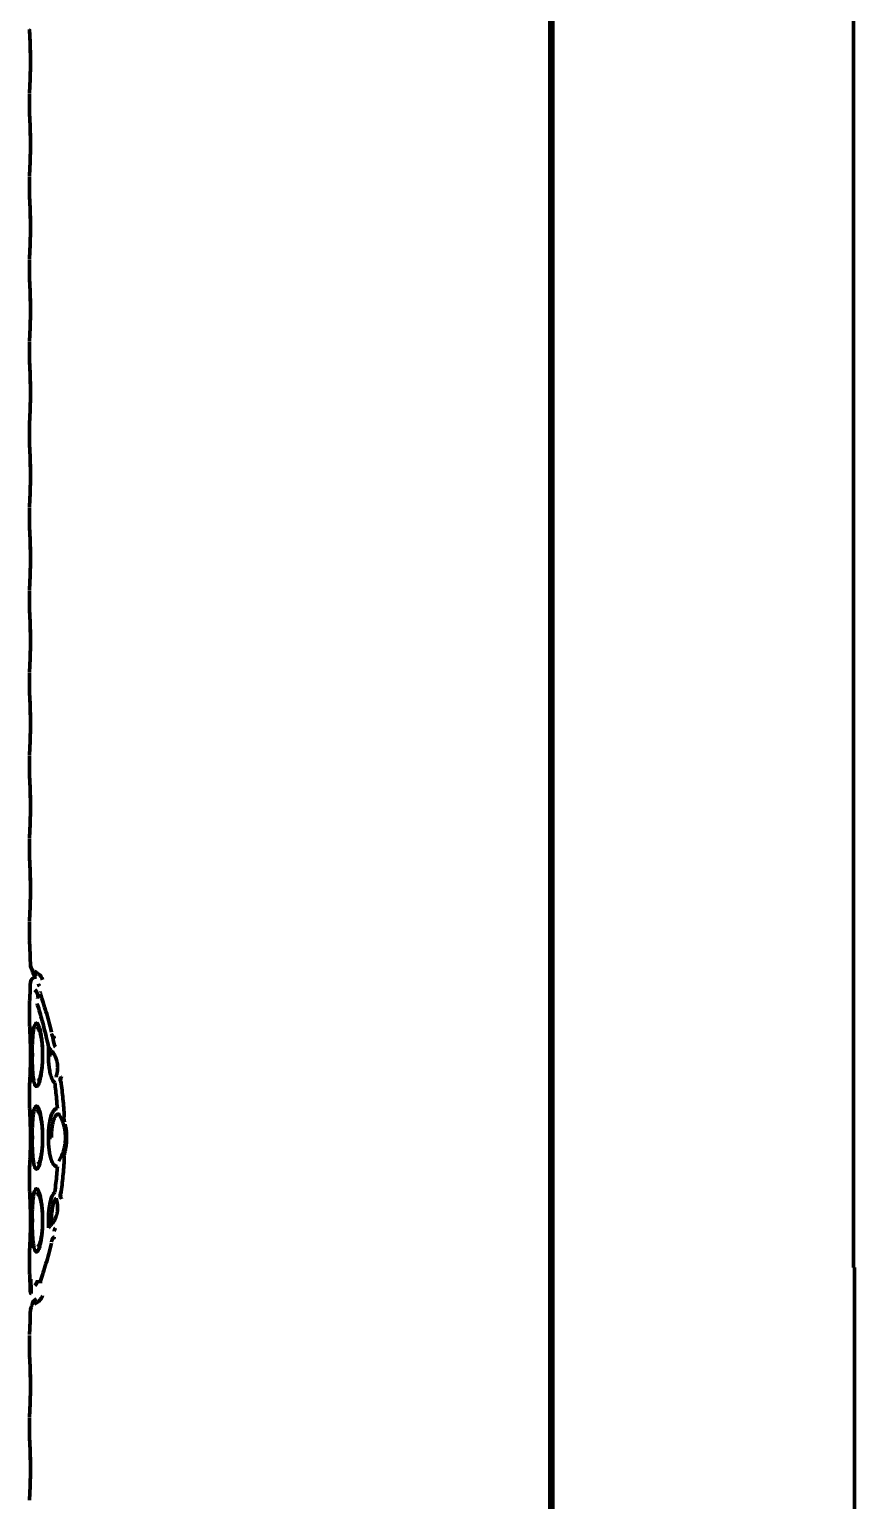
# Model space of a CAD drawing. Header units: inches. Extents: x -2898 to 7248, y 606 to 5598.
# Drawn here: x 5553.2 to 5588.1, y 3156 to 3218.2 of the extents above; entities that cross this region are included whole.
import ezdxf

# ---------------------------------------------------------------- set-up
doc = ezdxf.new("R2010")
doc.units = ezdxf.units.IN

msp = doc.modelspace()

# ---------------------------------------------------------------- linework, layer by layer
at = {"linetype": 'Continuous', "lineweight": 70}
for p, q in [((5588.068, 3285.943), (5588.068, 3165.843)), ((5575.244, 3106.742), (5575.244, 3281.42)), ((5575.29, 3106.803), (5575.29, 3281.358)), ((5575.369, 3106.803), (5575.369, 3281.358)), ((5553.245, 3218.176), (5553.255, 3218.004)), ((5553.263, 3217.859), (5553.268, 3217.728)), ((5553.244, 3215.479), (5553.244, 3214.708)), ((5553.246, 3215.526), (5553.245, 3215.506)), ((5553.244, 3211.979), (5553.244, 3211.208)), ((5553.246, 3212.026), (5553.245, 3212.006)), ((5553.244, 3208.479), (5553.244, 3207.708)), ((5553.246, 3208.526), (5553.245, 3208.506)), ((5553.244, 3204.979), (5553.244, 3204.208)), ((5553.246, 3205.026), (5553.245, 3205.006)), ((5553.245, 3204.176), (5553.255, 3204.004)), ((5553.263, 3203.859), (5553.268, 3203.728)), ((5553.244, 3201.479), (5553.244, 3200.708)), ((5553.246, 3201.526), (5553.245, 3201.506)), ((5553.244, 3197.979), (5553.244, 3197.208)), ((5553.246, 3198.026), (5553.245, 3198.006)), ((5553.244, 3194.479), (5553.244, 3193.708)), ((5553.246, 3194.526), (5553.245, 3194.506)), ((5553.244, 3190.979), (5553.244, 3190.208)), ((5553.246, 3191.026), (5553.245, 3191.006)), ((5553.245, 3190.176), (5553.246, 3190.161)), ((5553.263, 3189.859), (5553.268, 3189.728)), ((5553.244, 3187.479), (5553.244, 3186.708)), ((5553.246, 3187.526), (5553.245, 3187.506)), ((5553.244, 3183.979), (5553.244, 3183.208)), ((5553.246, 3184.026), (5553.245, 3184.006)), ((5553.245, 3183.176), (5553.255, 3183.004)), ((5553.263, 3182.859), (5553.268, 3182.728)), ((5553.244, 3180.479), (5553.244, 3179.708)), ((5553.246, 3180.526), (5553.245, 3180.506)), ((5553.359, 3178.418), (5553.372, 3178.334)), ((5553.526, 3178.154), (5553.368, 3178.071)), ((5553.707, 3177.435), (5553.728, 3177.327)), ((5553.719, 3177.494), (5553.711, 3177.466)), ((5553.717, 3177.401), (5553.723, 3177.325)), ((5553.244, 3176.979), (5553.244, 3176.208)), ((5553.244, 3176.188), (5553.244, 3176.208)), ((5554.28, 3175.629), (5554.293, 3175.54)), ((5553.358, 3174.843), (5553.439, 3174.843)), ((5553.788, 3174.843), (5553.802, 3174.843)), ((5554.043, 3174.843), (5554.173, 3174.843)), ((5554.578, 3173.712), (5554.563, 3173.679)), ((5553.244, 3173.498), (5553.244, 3173.479)), ((5553.244, 3173.479), (5553.244, 3172.708)), ((5553.244, 3172.688), (5553.244, 3172.708)), ((5553.358, 3171.343), (5553.439, 3171.343)), ((5553.788, 3171.343), (5553.802, 3171.343)), ((5554.043, 3171.343), (5554.173, 3171.343)), ((5553.244, 3169.998), (5553.244, 3169.979)), ((5553.244, 3169.979), (5553.244, 3169.208)), ((5553.244, 3169.188), (5553.244, 3169.208)), ((5554.564, 3169.009), (5554.578, 3168.975)), ((5554.596, 3168.766), (5554.603, 3168.756)), ((5553.358, 3167.843), (5553.439, 3167.843)), ((5553.788, 3167.843), (5553.802, 3167.843)), ((5554.043, 3167.843), (5554.173, 3167.843)), ((5554.293, 3167.147), (5554.28, 3167.057)), ((5553.244, 3166.498), (5553.244, 3166.479)), ((5553.244, 3166.479), (5553.244, 3165.708)), ((5588.119, 3165.843), (5588.068, 3165.843)), ((5588.119, 3102.218), (5588.119, 3165.843)), ((5553.728, 3165.359), (5553.703, 3165.248)), ((5553.717, 3165.285), (5553.714, 3165.191)), ((5553.723, 3165.361), (5553.717, 3165.285)), ((5553.373, 3164.355), (5553.359, 3164.268)), ((5553.244, 3162.979), (5553.244, 3162.208)), ((5553.244, 3159.479), (5553.244, 3158.708)), ((5553.246, 3159.526), (5553.245, 3159.506)), ((5553.246, 3156.026), (5553.245, 3156.006))]:
    msp.add_line(p, q, dxfattribs=at)
for centre, major_axis, ratio, start_param, end_param in [((5553.535, 3178.61), (-0.234, -0.089), 0.983214, 5.914532, 6.853297), ((5553.532, 3177.887), (0.236, 0.082), 0.981783, 1.278121, 2.802583), ((5553.647, 3178.385), (0.106, 0.227), 0.805237, 1.945096, 3.138722), ((5553.647, 3164.301), (0.106, -0.227), 0.805237, 3.143468, 4.33809)]:
    msp.add_ellipse(centre, major_axis=major_axis, ratio=ratio, start_param=start_param, end_param=end_param, dxfattribs=at)
for points, knots in [([(5553.244, 3218.208), (5553.244, 3218.204), (5553.244, 3218.196), (5553.244, 3218.186), (5553.245, 3218.18), (5553.245, 3218.179), (5553.245, 3218.178), (5553.245, 3218.177), (5553.245, 3218.177), (5553.245, 3218.173), (5553.248, 3218.122), (5553.261, 3217.904), (5553.277, 3217.519), (5553.283, 3217.208), (5553.286, 3217.025)], [0, 0, 0, 0, 0.005451, 0.013653, 0.014988, 0.015852, 0.016811, 0.018403, 0.022098, 0.036367, 0.22674, 0.471149, 0.720399, 1, 1, 1, 1]), ([(5553.268, 3217.728), (5553.273, 3217.621), (5553.281, 3217.368), (5553.286, 3217.061), (5553.286, 3216.892), (5553.286, 3216.892)], [0, 0, 0, 0, 0.452435, 0.999956, 1, 1, 1, 1]), ([(5553.286, 3217.025), (5553.287, 3216.836), (5553.286, 3216.484), (5553.271, 3216.008), (5553.254, 3215.666), (5553.248, 3215.556), (5553.246, 3215.526)], [0, 0, 0, 0, 0.268394, 0.530216, 0.758686, 1, 1, 1, 1]), ([(5553.244, 3214.708), (5553.244, 3214.704), (5553.244, 3214.696), (5553.244, 3214.686), (5553.245, 3214.68), (5553.245, 3214.679), (5553.245, 3214.678), (5553.245, 3214.677), (5553.245, 3214.677), (5553.245, 3214.673), (5553.248, 3214.622), (5553.261, 3214.404), (5553.277, 3214.019), (5553.283, 3213.708), (5553.286, 3213.525)], [0, 0, 0, 0, 0.005452, 0.013653, 0.014988, 0.015852, 0.016811, 0.018403, 0.022098, 0.036366, 0.226706, 0.471117, 0.720365, 1, 1, 1, 1]), ([(5553.245, 3214.676), (5553.245, 3214.676), (5553.245, 3214.675), (5553.246, 3214.662), (5553.252, 3214.559), (5553.262, 3214.39), (5553.267, 3214.246), (5553.268, 3214.228)], [0, 0, 0, 0, 0.009366, 0.125992, 0.509132, 0.941773, 1, 1, 1, 1]), ([(5553.268, 3214.228), (5553.273, 3214.121), (5553.281, 3213.868), (5553.286, 3213.561), (5553.286, 3213.392), (5553.286, 3213.392)], [0, 0, 0, 0, 0.452434, 0.999955, 1, 1, 1, 1]), ([(5553.286, 3213.525), (5553.287, 3213.336), (5553.286, 3212.984), (5553.271, 3212.508), (5553.254, 3212.166), (5553.248, 3212.056), (5553.246, 3212.026)], [0, 0, 0, 0, 0.268394, 0.530216, 0.758686, 1, 1, 1, 1]), ([(5553.244, 3211.208), (5553.244, 3211.204), (5553.244, 3211.196), (5553.244, 3211.186), (5553.245, 3211.18), (5553.245, 3211.179), (5553.245, 3211.178), (5553.245, 3211.177), (5553.245, 3211.177), (5553.245, 3211.173), (5553.248, 3211.122), (5553.261, 3210.904), (5553.277, 3210.519), (5553.283, 3210.208), (5553.286, 3210.025)], [0, 0, 0, 0, 0.005451, 0.013653, 0.014988, 0.015852, 0.016811, 0.018403, 0.022098, 0.036367, 0.226732, 0.471142, 0.720391, 1, 1, 1, 1]), ([(5553.245, 3211.176), (5553.245, 3211.176), (5553.245, 3211.175), (5553.246, 3211.162), (5553.252, 3211.059), (5553.262, 3210.89), (5553.267, 3210.746), (5553.268, 3210.728)], [0, 0, 0, 0, 0.009366, 0.125991, 0.50913, 0.94177, 1, 1, 1, 1]), ([(5553.268, 3210.728), (5553.273, 3210.621), (5553.281, 3210.368), (5553.286, 3210.061), (5553.286, 3209.892), (5553.286, 3209.892)], [0, 0, 0, 0, 0.452431, 0.999953, 1, 1, 1, 1]), ([(5553.286, 3210.025), (5553.287, 3209.836), (5553.286, 3209.484), (5553.271, 3209.008), (5553.254, 3208.666), (5553.248, 3208.556), (5553.246, 3208.526)], [0, 0, 0, 0, 0.268394, 0.530216, 0.758686, 1, 1, 1, 1]), ([(5553.244, 3207.708), (5553.244, 3207.704), (5553.244, 3207.696), (5553.244, 3207.686), (5553.245, 3207.68), (5553.245, 3207.679), (5553.245, 3207.678), (5553.245, 3207.677), (5553.245, 3207.677), (5553.245, 3207.673), (5553.248, 3207.622), (5553.261, 3207.404), (5553.277, 3207.019), (5553.283, 3206.708), (5553.286, 3206.525)], [0, 0, 0, 0, 0.005452, 0.013653, 0.014988, 0.015852, 0.016811, 0.018403, 0.022098, 0.036367, 0.226718, 0.471129, 0.720377, 1, 1, 1, 1]), ([(5553.245, 3207.676), (5553.245, 3207.676), (5553.245, 3207.675), (5553.246, 3207.662), (5553.252, 3207.559), (5553.262, 3207.39), (5553.267, 3207.246), (5553.268, 3207.228)], [0, 0, 0, 0, 0.009366, 0.125992, 0.509131, 0.941772, 1, 1, 1, 1]), ([(5553.268, 3207.228), (5553.273, 3207.121), (5553.281, 3206.868), (5553.286, 3206.561), (5553.286, 3206.392), (5553.286, 3206.392)], [0, 0, 0, 0, 0.452434, 0.999955, 1, 1, 1, 1]), ([(5553.286, 3206.525), (5553.287, 3206.336), (5553.286, 3205.984), (5553.271, 3205.508), (5553.254, 3205.166), (5553.248, 3205.056), (5553.246, 3205.026)], [0, 0, 0, 0, 0.268394, 0.530216, 0.758686, 1, 1, 1, 1]), ([(5553.244, 3204.208), (5553.244, 3204.204), (5553.244, 3204.196), (5553.244, 3204.186), (5553.245, 3204.18), (5553.245, 3204.179), (5553.245, 3204.178), (5553.245, 3204.177), (5553.245, 3204.177), (5553.245, 3204.173), (5553.248, 3204.122), (5553.261, 3203.904), (5553.277, 3203.519), (5553.283, 3203.208), (5553.286, 3203.025)], [0, 0, 0, 0, 0.005452, 0.013653, 0.014988, 0.015852, 0.016811, 0.018403, 0.022098, 0.036366, 0.226708, 0.471119, 0.720367, 1, 1, 1, 1]), ([(5553.268, 3203.728), (5553.273, 3203.621), (5553.281, 3203.368), (5553.286, 3203.061), (5553.286, 3202.892), (5553.286, 3202.892)], [0, 0, 0, 0, 0.452434, 0.999955, 1, 1, 1, 1]), ([(5553.286, 3203.025), (5553.287, 3202.836), (5553.286, 3202.484), (5553.271, 3202.008), (5553.254, 3201.666), (5553.248, 3201.556), (5553.246, 3201.526)], [0, 0, 0, 0, 0.268394, 0.530216, 0.758686, 1, 1, 1, 1]), ([(5553.244, 3200.708), (5553.244, 3200.704), (5553.244, 3200.696), (5553.244, 3200.686), (5553.245, 3200.68), (5553.245, 3200.679), (5553.245, 3200.678), (5553.245, 3200.677), (5553.245, 3200.677), (5553.245, 3200.673), (5553.248, 3200.622), (5553.261, 3200.404), (5553.277, 3200.019), (5553.283, 3199.708), (5553.286, 3199.525)], [0, 0, 0, 0, 0.005451, 0.013653, 0.014988, 0.015852, 0.016811, 0.018403, 0.022098, 0.036367, 0.226729, 0.471139, 0.720389, 1, 1, 1, 1]), ([(5553.245, 3200.676), (5553.245, 3200.676), (5553.245, 3200.675), (5553.246, 3200.662), (5553.252, 3200.559), (5553.262, 3200.39), (5553.267, 3200.246), (5553.268, 3200.228)], [0, 0, 0, 0, 0.009366, 0.125991, 0.50913, 0.941771, 1, 1, 1, 1]), ([(5553.268, 3200.228), (5553.273, 3200.121), (5553.281, 3199.868), (5553.286, 3199.561), (5553.286, 3199.392), (5553.286, 3199.392)], [0, 0, 0, 0, 0.452432, 0.999953, 1, 1, 1, 1]), ([(5553.286, 3199.525), (5553.287, 3199.336), (5553.286, 3198.984), (5553.271, 3198.508), (5553.254, 3198.166), (5553.248, 3198.056), (5553.246, 3198.026)], [0, 0, 0, 0, 0.268394, 0.530216, 0.758686, 1, 1, 1, 1]), ([(5553.244, 3197.208), (5553.244, 3197.204), (5553.244, 3197.196), (5553.244, 3197.186), (5553.245, 3197.18), (5553.245, 3197.179), (5553.245, 3197.178), (5553.245, 3197.177), (5553.245, 3197.177), (5553.245, 3197.173), (5553.248, 3197.122), (5553.261, 3196.904), (5553.277, 3196.519), (5553.283, 3196.208), (5553.286, 3196.025)], [0, 0, 0, 0, 0.005452, 0.013653, 0.014988, 0.015852, 0.016811, 0.018403, 0.022098, 0.036366, 0.226711, 0.471122, 0.720371, 1, 1, 1, 1]), ([(5553.245, 3197.176), (5553.245, 3197.176), (5553.245, 3197.175), (5553.246, 3197.162), (5553.252, 3197.059), (5553.262, 3196.89), (5553.267, 3196.746), (5553.268, 3196.728)], [0, 0, 0, 0, 0.009366, 0.125992, 0.509132, 0.941774, 1, 1, 1, 1]), ([(5553.268, 3196.728), (5553.273, 3196.621), (5553.281, 3196.368), (5553.286, 3196.061), (5553.286, 3195.892), (5553.286, 3195.892)], [0, 0, 0, 0, 0.452435, 0.999956, 1, 1, 1, 1]), ([(5553.286, 3196.025), (5553.287, 3195.836), (5553.286, 3195.484), (5553.271, 3195.008), (5553.254, 3194.666), (5553.248, 3194.556), (5553.246, 3194.526)], [0, 0, 0, 0, 0.268394, 0.530216, 0.758686, 1, 1, 1, 1]), ([(5553.244, 3193.708), (5553.244, 3193.704), (5553.244, 3193.696), (5553.244, 3193.686), (5553.245, 3193.68), (5553.245, 3193.679), (5553.245, 3193.678), (5553.245, 3193.677), (5553.245, 3193.677), (5553.245, 3193.673), (5553.248, 3193.622), (5553.261, 3193.404), (5553.277, 3193.019), (5553.283, 3192.708), (5553.286, 3192.525)], [0, 0, 0, 0, 0.005451, 0.013653, 0.014988, 0.015852, 0.016811, 0.018403, 0.022098, 0.036368, 0.226747, 0.471156, 0.720407, 1, 1, 1, 1]), ([(5553.245, 3193.676), (5553.245, 3193.676), (5553.245, 3193.675), (5553.246, 3193.662), (5553.252, 3193.559), (5553.262, 3193.39), (5553.267, 3193.246), (5553.268, 3193.228)], [0, 0, 0, 0, 0.009366, 0.125992, 0.509132, 0.941773, 1, 1, 1, 1]), ([(5553.268, 3193.228), (5553.273, 3193.121), (5553.281, 3192.868), (5553.286, 3192.561), (5553.286, 3192.392), (5553.286, 3192.392)], [0, 0, 0, 0, 0.452434, 0.999955, 1, 1, 1, 1]), ([(5553.286, 3192.525), (5553.287, 3192.336), (5553.286, 3191.984), (5553.271, 3191.508), (5553.254, 3191.166), (5553.248, 3191.056), (5553.246, 3191.026)], [0, 0, 0, 0, 0.268394, 0.530216, 0.758686, 1, 1, 1, 1]), ([(5553.244, 3190.208), (5553.244, 3190.204), (5553.244, 3190.196), (5553.244, 3190.186), (5553.245, 3190.18), (5553.245, 3190.179), (5553.245, 3190.178), (5553.245, 3190.177), (5553.245, 3190.177), (5553.245, 3190.173), (5553.248, 3190.122), (5553.261, 3189.904), (5553.277, 3189.519), (5553.283, 3189.208), (5553.286, 3189.025)], [0, 0, 0, 0, 0.005452, 0.013653, 0.014988, 0.015852, 0.016811, 0.018403, 0.022098, 0.036367, 0.226718, 0.471129, 0.720378, 1, 1, 1, 1]), ([(5553.268, 3189.728), (5553.273, 3189.621), (5553.281, 3189.368), (5553.286, 3189.061), (5553.286, 3188.892), (5553.286, 3188.892)], [0, 0, 0, 0, 0.452432, 0.999953, 1, 1, 1, 1]), ([(5553.286, 3189.025), (5553.287, 3188.836), (5553.286, 3188.484), (5553.271, 3188.008), (5553.254, 3187.666), (5553.248, 3187.556), (5553.246, 3187.526)], [0, 0, 0, 0, 0.268394, 0.530216, 0.758686, 1, 1, 1, 1]), ([(5553.244, 3186.708), (5553.244, 3186.704), (5553.244, 3186.696), (5553.244, 3186.686), (5553.245, 3186.68), (5553.245, 3186.679), (5553.245, 3186.678), (5553.245, 3186.677), (5553.245, 3186.677), (5553.245, 3186.673), (5553.248, 3186.622), (5553.261, 3186.404), (5553.277, 3186.019), (5553.283, 3185.708), (5553.286, 3185.525)], [0, 0, 0, 0, 0.005451, 0.013653, 0.014988, 0.015852, 0.016811, 0.018403, 0.022098, 0.036368, 0.226747, 0.471156, 0.720407, 1, 1, 1, 1]), ([(5553.245, 3186.676), (5553.245, 3186.676), (5553.245, 3186.675), (5553.246, 3186.662), (5553.252, 3186.559), (5553.262, 3186.39), (5553.267, 3186.246), (5553.268, 3186.228)], [0, 0, 0, 0, 0.009366, 0.125992, 0.509133, 0.941774, 1, 1, 1, 1]), ([(5553.268, 3186.228), (5553.273, 3186.121), (5553.281, 3185.868), (5553.286, 3185.561), (5553.286, 3185.392), (5553.286, 3185.392)], [0, 0, 0, 0, 0.452436, 0.999956, 1, 1, 1, 1]), ([(5553.286, 3185.525), (5553.287, 3185.336), (5553.286, 3184.984), (5553.271, 3184.508), (5553.254, 3184.166), (5553.248, 3184.056), (5553.246, 3184.026)], [0, 0, 0, 0, 0.268394, 0.530216, 0.758686, 1, 1, 1, 1]), ([(5553.244, 3183.208), (5553.244, 3183.204), (5553.244, 3183.196), (5553.244, 3183.186), (5553.245, 3183.18), (5553.245, 3183.179), (5553.245, 3183.178), (5553.245, 3183.177), (5553.245, 3183.177), (5553.245, 3183.173), (5553.248, 3183.122), (5553.261, 3182.904), (5553.277, 3182.519), (5553.283, 3182.208), (5553.286, 3182.025)], [0, 0, 0, 0, 0.005452, 0.013653, 0.014988, 0.015852, 0.016811, 0.018403, 0.022098, 0.036367, 0.226725, 0.471135, 0.720384, 1, 1, 1, 1]), ([(5553.268, 3182.728), (5553.273, 3182.621), (5553.281, 3182.368), (5553.286, 3182.061), (5553.286, 3181.892), (5553.286, 3181.892)], [0, 0, 0, 0, 0.452434, 0.999955, 1, 1, 1, 1]), ([(5553.286, 3182.025), (5553.287, 3181.836), (5553.286, 3181.484), (5553.271, 3181.008), (5553.254, 3180.666), (5553.248, 3180.556), (5553.246, 3180.526)], [0, 0, 0, 0, 0.268394, 0.530216, 0.758686, 1, 1, 1, 1]), ([(5553.246, 3179.656), (5553.246, 3179.652), (5553.249, 3179.606), (5553.261, 3179.406), (5553.268, 3179.206), (5553.272, 3179.114)], [0, 0, 0, 0, 0.304914, 0.718097, 1, 1, 1, 1]), ([(5553.377, 3178.335), (5553.38, 3178.32), (5553.392, 3178.28), (5553.438, 3178.226), (5553.491, 3178.183), (5553.528, 3178.166), (5553.542, 3178.161)], [0, 0, 0, 0, 0.167391, 0.47993, 0.805158, 1, 1, 1, 1]), ([(5553.802, 3178.014), (5553.792, 3178.046), (5553.767, 3178.108), (5553.727, 3178.165), (5553.691, 3178.207), (5553.678, 3178.221), (5553.65, 3178.247), (5553.635, 3178.26), (5553.587, 3178.298), (5553.552, 3178.321), (5553.514, 3178.343)], [0, 0, 0, 0, 0.237175, 0.49145, 0.49145, 0.618588, 0.618588, 0.745725, 0.745725, 1, 1, 1, 1]), ([(5553.283, 3177.887), (5553.281, 3177.814), (5553.277, 3177.68), (5553.271, 3177.51), (5553.265, 3177.369), (5553.26, 3177.255), (5553.255, 3177.163), (5553.251, 3177.093), (5553.248, 3177.043), (5553.246, 3177.008), (5553.244, 3176.985), (5553.244, 3176.979), (5553.244, 3176.979)], [0, 0, 0, 0, 0.10079, 0.20158, 0.30237, 0.40316, 0.50395, 0.60474, 0.70553, 0.80632, 0.90711, 1, 1, 1, 1]), ([(5553.322, 3177.944), (5553.306, 3177.935), (5553.295, 3177.926), (5553.282, 3177.907), (5553.28, 3177.897), (5553.283, 3177.887)], [0, 0, 0, 0, 0.5, 0.5, 1, 1, 1, 1]), ([(5553.717, 3177.401), (5553.753, 3177.291), (5553.791, 3177.174), (5553.866, 3176.93), (5553.905, 3176.803), (5553.982, 3176.538), (5554.021, 3176.4), (5554.099, 3176.112), (5554.138, 3175.963), (5554.177, 3175.808)], [0, 0, 0, 0, 0.25, 0.25, 0.5, 0.5, 0.75, 0.75, 1, 1, 1, 1]), ([(5553.287, 3174.995), (5553.287, 3175.04), (5553.285, 3175.171), (5553.281, 3175.367), (5553.276, 3175.565), (5553.269, 3175.727), (5553.264, 3175.857), (5553.258, 3175.96), (5553.254, 3176.043), (5553.25, 3176.109), (5553.247, 3176.161), (5553.245, 3176.197), (5553.244, 3176.207), (5553.244, 3176.208)], [0, 0, 0, 0, 0.047915, 0.143744, 0.239573, 0.335402, 0.431232, 0.527061, 0.62289, 0.718719, 0.814549, 0.910378, 1, 1, 1, 1]), ([(5553.244, 3176.208), (5553.244, 3176.207), (5553.244, 3176.202), (5553.246, 3176.178), (5553.248, 3176.138), (5553.252, 3176.075), (5553.257, 3175.985), (5553.263, 3175.859), (5553.271, 3175.694), (5553.278, 3175.488), (5553.285, 3175.231), (5553.288, 3174.927), (5553.287, 3174.613), (5553.282, 3174.331), (5553.275, 3174.098), (5553.267, 3173.911), (5553.26, 3173.764), (5553.254, 3173.653), (5553.25, 3173.573), (5553.246, 3173.521), (5553.244, 3173.489), (5553.244, 3173.479), (5553.244, 3173.479)], [0, 0, 0, 0, 0.046298, 0.096671, 0.147045, 0.197418, 0.247791, 0.298164, 0.348538, 0.398911, 0.449284, 0.499657, 0.550031, 0.600404, 0.650777, 0.70115, 0.751524, 0.801897, 0.85227, 0.902643, 0.953017, 1, 1, 1, 1]), ([(5553.29, 3175.998), (5553.29, 3175.998), (5553.29, 3175.993), (5553.291, 3175.973), (5553.294, 3175.937), (5553.297, 3175.882), (5553.301, 3175.804), (5553.306, 3175.696), (5553.312, 3175.555), (5553.319, 3175.377), (5553.324, 3175.159), (5553.326, 3174.912), (5553.326, 3174.657), (5553.322, 3174.422), (5553.316, 3174.222), (5553.31, 3174.061), (5553.304, 3173.935), (5553.299, 3173.839), (5553.295, 3173.771), (5553.292, 3173.724), (5553.29, 3173.696), (5553.29, 3173.689), (5553.29, 3173.688)], [0, 0, 0, 0, 0.031197, 0.064855, 0.099946, 0.138126, 0.180786, 0.228687, 0.281799, 0.340714, 0.407151, 0.480229, 0.554684, 0.624661, 0.687464, 0.743649, 0.794691, 0.841364, 0.884021, 0.92287, 0.961222, 1, 1, 1, 1]), ([(5553.559, 3175.951), (5553.561, 3175.953), (5553.573, 3175.964), (5553.598, 3175.968), (5553.635, 3175.934), (5553.675, 3175.853), (5553.714, 3175.723), (5553.75, 3175.55), (5553.779, 3175.338), (5553.797, 3175.098), (5553.802, 3174.928), (5553.802, 3174.843)], [0, 0, 0, 0, 0.019444, 0.120176, 0.230366, 0.34832, 0.471565, 0.596533, 0.727563, 0.864452, 1, 1, 1, 1]), ([(5554.179, 3175.751), (5554.182, 3175.725), (5554.199, 3175.651), (5554.248, 3175.58), (5554.291, 3175.544), (5554.294, 3175.541)], [0, 0, 0, 0, 0.315009, 0.945962, 1, 1, 1, 1]), ([(5553.802, 3174.843), (5553.802, 3174.781), (5553.799, 3174.662), (5553.79, 3174.497), (5553.778, 3174.354), (5553.763, 3174.232), (5553.746, 3174.126), (5553.729, 3174.035), (5553.71, 3173.953), (5553.689, 3173.88), (5553.665, 3173.815), (5553.638, 3173.76), (5553.609, 3173.726), (5553.589, 3173.721), (5553.58, 3173.723)], [0, 0, 0, 0, 0.107254, 0.203687, 0.29049, 0.369162, 0.441722, 0.510552, 0.57831, 0.64819, 0.72397, 0.809362, 0.906194, 1, 1, 1, 1]), ([(5553.244, 3173.479), (5553.244, 3173.479), (5553.244, 3173.485), (5553.246, 3173.511), (5553.249, 3173.556), (5553.252, 3173.616), (5553.255, 3173.665), (5553.256, 3173.684)], [0, 0, 0, 0, 0.205481, 0.428396, 0.651312, 0.874227, 1, 1, 1, 1]), ([(5554.578, 3173.712), (5554.611, 3173.47), (5554.639, 3173.225), (5554.685, 3172.728), (5554.703, 3172.477), (5554.716, 3172.221)], [0, 0, 0, 0, 0.5, 0.5, 1, 1, 1, 1]), ([(5553.287, 3171.495), (5553.287, 3171.54), (5553.285, 3171.671), (5553.281, 3171.867), (5553.276, 3172.065), (5553.269, 3172.227), (5553.264, 3172.357), (5553.258, 3172.46), (5553.254, 3172.543), (5553.25, 3172.609), (5553.247, 3172.661), (5553.245, 3172.697), (5553.244, 3172.707), (5553.244, 3172.708)], [0, 0, 0, 0, 0.047915, 0.143744, 0.239573, 0.335402, 0.431232, 0.527061, 0.62289, 0.718719, 0.814549, 0.910378, 1, 1, 1, 1]), ([(5553.244, 3172.708), (5553.244, 3172.707), (5553.244, 3172.702), (5553.246, 3172.678), (5553.248, 3172.638), (5553.252, 3172.575), (5553.257, 3172.485), (5553.263, 3172.359), (5553.271, 3172.194), (5553.278, 3171.988), (5553.285, 3171.731), (5553.288, 3171.427), (5553.287, 3171.113), (5553.282, 3170.831), (5553.275, 3170.598), (5553.267, 3170.411), (5553.26, 3170.264), (5553.254, 3170.153), (5553.25, 3170.073), (5553.246, 3170.021), (5553.244, 3169.989), (5553.244, 3169.979), (5553.244, 3169.979)], [0, 0, 0, 0, 0.046298, 0.096671, 0.147045, 0.197418, 0.247791, 0.298164, 0.348538, 0.398911, 0.449284, 0.499657, 0.550031, 0.600404, 0.650777, 0.70115, 0.751524, 0.801897, 0.85227, 0.902643, 0.953017, 1, 1, 1, 1]), ([(5553.29, 3172.498), (5553.29, 3172.498), (5553.29, 3172.493), (5553.291, 3172.473), (5553.294, 3172.437), (5553.297, 3172.382), (5553.301, 3172.304), (5553.306, 3172.196), (5553.312, 3172.055), (5553.319, 3171.877), (5553.324, 3171.659), (5553.326, 3171.412), (5553.326, 3171.157), (5553.322, 3170.922), (5553.316, 3170.722), (5553.31, 3170.561), (5553.305, 3170.472), (5553.304, 3170.433), (5553.304, 3170.432)], [0, 0, 0, 0, 0.039201, 0.081494, 0.125588, 0.173563, 0.227168, 0.287359, 0.354097, 0.428126, 0.511609, 0.603436, 0.696992, 0.784922, 0.863838, 0.934438, 0.998575, 1, 1, 1, 1]), ([(5553.559, 3172.451), (5553.561, 3172.453), (5553.573, 3172.464), (5553.598, 3172.468), (5553.635, 3172.434), (5553.675, 3172.353), (5553.714, 3172.223), (5553.75, 3172.05), (5553.779, 3171.838), (5553.797, 3171.598), (5553.802, 3171.428), (5553.802, 3171.343)], [0, 0, 0, 0, 0.019444, 0.120176, 0.230366, 0.34832, 0.471565, 0.596533, 0.727563, 0.864452, 1, 1, 1, 1]), ([(5554.749, 3171.917), (5554.76, 3171.874), (5554.77, 3171.83), (5554.787, 3171.739), (5554.794, 3171.692), (5554.802, 3171.62), (5554.805, 3171.595), (5554.809, 3171.545), (5554.811, 3171.52), (5554.815, 3171.445), (5554.817, 3171.395), (5554.817, 3171.293), (5554.815, 3171.242), (5554.81, 3171.143), (5554.805, 3171.094), (5554.797, 3171.021), (5554.794, 3170.997), (5554.787, 3170.949), (5554.783, 3170.926), (5554.77, 3170.857), (5554.76, 3170.812), (5554.749, 3170.77)], [0, 0, 0, 0, 0.125, 0.125, 0.25, 0.25, 0.3125, 0.3125, 0.375, 0.375, 0.5, 0.5, 0.625, 0.625, 0.75, 0.75, 0.8125, 0.8125, 0.875, 0.875, 1, 1, 1, 1]), ([(5553.802, 3171.343), (5553.802, 3171.281), (5553.799, 3171.162), (5553.79, 3170.997), (5553.778, 3170.854), (5553.763, 3170.732), (5553.746, 3170.626), (5553.729, 3170.535), (5553.71, 3170.453), (5553.689, 3170.38), (5553.665, 3170.315), (5553.638, 3170.26), (5553.609, 3170.226), (5553.589, 3170.221), (5553.58, 3170.223)], [0, 0, 0, 0, 0.107254, 0.203687, 0.29049, 0.369162, 0.441722, 0.510552, 0.57831, 0.64819, 0.72397, 0.809362, 0.906194, 1, 1, 1, 1]), ([(5554.749, 3170.77), (5554.735, 3170.72), (5554.725, 3170.671), (5554.713, 3170.569), (5554.712, 3170.518), (5554.716, 3170.465)], [0, 0, 0, 0, 0.5, 0.5, 1, 1, 1, 1]), ([(5553.244, 3169.979), (5553.244, 3169.979), (5553.244, 3169.985), (5553.246, 3170.011), (5553.249, 3170.056), (5553.252, 3170.116), (5553.255, 3170.165), (5553.256, 3170.184)], [0, 0, 0, 0, 0.205481, 0.428396, 0.651312, 0.874227, 1, 1, 1, 1]), ([(5554.716, 3170.465), (5554.703, 3170.21), (5554.685, 3169.958), (5554.639, 3169.462), (5554.611, 3169.217), (5554.578, 3168.975)], [0, 0, 0, 0, 0.5, 0.5, 1, 1, 1, 1]), ([(5553.287, 3167.995), (5553.287, 3168.04), (5553.285, 3168.171), (5553.281, 3168.367), (5553.276, 3168.565), (5553.269, 3168.727), (5553.264, 3168.857), (5553.258, 3168.96), (5553.254, 3169.043), (5553.25, 3169.109), (5553.247, 3169.161), (5553.245, 3169.197), (5553.244, 3169.207), (5553.244, 3169.208)], [0, 0, 0, 0, 0.047915, 0.143744, 0.239573, 0.335402, 0.431232, 0.527061, 0.62289, 0.718719, 0.814549, 0.910378, 1, 1, 1, 1]), ([(5553.244, 3169.208), (5553.244, 3169.207), (5553.244, 3169.202), (5553.246, 3169.178), (5553.248, 3169.138), (5553.252, 3169.075), (5553.257, 3168.985), (5553.263, 3168.859), (5553.271, 3168.694), (5553.278, 3168.488), (5553.285, 3168.231), (5553.288, 3167.927), (5553.287, 3167.613), (5553.282, 3167.331), (5553.275, 3167.098), (5553.267, 3166.911), (5553.26, 3166.764), (5553.254, 3166.653), (5553.25, 3166.573), (5553.246, 3166.521), (5553.244, 3166.489), (5553.244, 3166.479), (5553.244, 3166.479)], [0, 0, 0, 0, 0.046298, 0.096671, 0.147045, 0.197418, 0.247791, 0.298164, 0.348538, 0.398911, 0.449284, 0.499657, 0.550031, 0.600404, 0.650777, 0.70115, 0.751524, 0.801897, 0.85227, 0.902643, 0.953017, 1, 1, 1, 1]), ([(5553.29, 3168.998), (5553.29, 3168.998), (5553.29, 3168.993), (5553.291, 3168.973), (5553.294, 3168.937), (5553.297, 3168.882), (5553.301, 3168.804), (5553.306, 3168.696), (5553.312, 3168.555), (5553.319, 3168.377), (5553.324, 3168.159), (5553.326, 3167.912), (5553.326, 3167.657), (5553.322, 3167.422), (5553.316, 3167.222), (5553.31, 3167.061), (5553.304, 3166.935), (5553.299, 3166.839), (5553.295, 3166.771), (5553.292, 3166.724), (5553.29, 3166.696), (5553.29, 3166.689), (5553.29, 3166.688)], [0, 0, 0, 0, 0.031197, 0.064855, 0.099946, 0.138126, 0.180786, 0.228687, 0.281799, 0.340714, 0.407151, 0.480229, 0.554684, 0.624661, 0.687464, 0.743649, 0.794691, 0.841364, 0.884021, 0.92287, 0.961222, 1, 1, 1, 1]), ([(5553.559, 3168.951), (5553.561, 3168.953), (5553.573, 3168.964), (5553.598, 3168.968), (5553.635, 3168.934), (5553.675, 3168.853), (5553.714, 3168.723), (5553.75, 3168.55), (5553.779, 3168.338), (5553.797, 3168.098), (5553.802, 3167.928), (5553.802, 3167.843)], [0, 0, 0, 0, 0.019444, 0.120176, 0.230366, 0.34832, 0.471565, 0.596533, 0.727563, 0.864452, 1, 1, 1, 1]), ([(5554.569, 3169.041), (5554.562, 3169.008), (5554.555, 3168.919), (5554.567, 3168.821), (5554.595, 3168.768), (5554.597, 3168.766)], [0, 0, 0, 0, 0.358041, 0.966009, 1, 1, 1, 1]), ([(5553.802, 3167.843), (5553.802, 3167.781), (5553.799, 3167.662), (5553.79, 3167.497), (5553.778, 3167.354), (5553.763, 3167.232), (5553.746, 3167.126), (5553.729, 3167.035), (5553.71, 3166.953), (5553.689, 3166.88), (5553.665, 3166.815), (5553.638, 3166.76), (5553.609, 3166.726), (5553.589, 3166.721), (5553.58, 3166.723)], [0, 0, 0, 0, 0.107254, 0.203687, 0.29049, 0.369162, 0.441722, 0.510552, 0.57831, 0.64819, 0.72397, 0.809362, 0.906194, 1, 1, 1, 1]), ([(5553.596, 3166.724), (5553.597, 3166.724), (5553.61, 3166.729), (5553.635, 3166.754), (5553.673, 3166.831), (5553.704, 3166.93), (5553.721, 3167.003), (5553.727, 3167.027)], [0, 0, 0, 0, 0.030475, 0.288077, 0.567563, 0.865744, 1, 1, 1, 1]), ([(5554.177, 3166.879), (5554.138, 3166.724), (5554.099, 3166.574), (5554.021, 3166.287), (5553.982, 3166.149), (5553.905, 3165.883), (5553.866, 3165.756), (5553.791, 3165.512), (5553.753, 3165.396), (5553.717, 3165.285)], [0, 0, 0, 0, 0.25, 0.25, 0.5, 0.5, 0.75, 0.75, 1, 1, 1, 1]), ([(5553.244, 3166.479), (5553.244, 3166.479), (5553.244, 3166.485), (5553.246, 3166.511), (5553.249, 3166.556), (5553.252, 3166.616), (5553.255, 3166.665), (5553.256, 3166.684)], [0, 0, 0, 0, 0.205481, 0.428396, 0.651312, 0.874227, 1, 1, 1, 1]), ([(5553.244, 3165.708), (5553.244, 3165.708), (5553.244, 3165.703), (5553.245, 3165.685), (5553.247, 3165.655), (5553.25, 3165.609), (5553.254, 3165.545), (5553.258, 3165.457), (5553.264, 3165.342), (5553.271, 3165.197), (5553.277, 3165.02), (5553.281, 3164.877), (5553.283, 3164.799)], [0, 0, 0, 0, 0.091889, 0.192791, 0.293692, 0.394593, 0.495494, 0.596395, 0.697296, 0.798198, 0.899099, 1, 1, 1, 1]), ([(5553.298, 3165.353), (5553.299, 3165.338), (5553.302, 3165.291), (5553.306, 3165.196), (5553.312, 3165.055), (5553.318, 3164.9), (5553.321, 3164.79), (5553.322, 3164.743)], [0, 0, 0, 0, 0.111002, 0.320663, 0.553134, 0.810999, 1, 1, 1, 1]), ([(5553.591, 3165.319), (5553.59, 3165.309), (5553.586, 3165.289), (5553.578, 3165.261), (5553.568, 3165.232), (5553.555, 3165.204), (5553.54, 3165.176), (5553.521, 3165.149), (5553.5, 3165.121), (5553.481, 3165.101), (5553.47, 3165.091)], [0, 0, 0, 0, 0.116141, 0.242406, 0.368672, 0.494938, 0.621203, 0.747469, 0.873734, 1, 1, 1, 1]), ([(5553.283, 3164.799), (5553.28, 3164.79), (5553.282, 3164.78), (5553.295, 3164.761), (5553.306, 3164.752), (5553.322, 3164.743)], [0, 0, 0, 0, 0.5, 0.5, 1, 1, 1, 1]), ([(5553.542, 3164.527), (5553.503, 3164.511), (5553.444, 3164.469), (5553.383, 3164.399), (5553.375, 3164.358), (5553.374, 3164.354)], [0, 0, 0, 0, 0.512301, 0.960907, 1, 1, 1, 1]), ([(5553.514, 3164.343), (5553.552, 3164.365), (5553.622, 3164.411), (5553.678, 3164.464), (5553.726, 3164.52), (5553.747, 3164.549), (5553.772, 3164.596), (5553.78, 3164.612), (5553.79, 3164.636), (5553.792, 3164.643), (5553.795, 3164.651)], [0, 0, 0, 0, 0.268646, 0.537291, 0.537291, 0.805937, 0.805937, 0.94026, 0.94026, 1, 1, 1, 1]), ([(5553.281, 3163.962), (5553.28, 3163.874), (5553.276, 3163.623), (5553.261, 3163.295), (5553.248, 3163.059), (5553.245, 3163.011), (5553.245, 3163.009)], [0, 0, 0, 0, 0.158069, 0.477678, 0.749917, 1, 1, 1, 1]), ([(5553.244, 3162.208), (5553.244, 3162.204), (5553.244, 3162.196), (5553.244, 3162.186), (5553.245, 3162.18), (5553.245, 3162.179), (5553.245, 3162.178), (5553.245, 3162.177), (5553.245, 3162.177), (5553.245, 3162.173), (5553.248, 3162.122), (5553.261, 3161.904), (5553.277, 3161.519), (5553.283, 3161.208), (5553.286, 3161.025)], [0, 0, 0, 0, 0.005452, 0.013653, 0.014988, 0.015852, 0.016811, 0.018403, 0.022098, 0.036367, 0.226719, 0.47113, 0.720379, 1, 1, 1, 1]), ([(5553.245, 3162.176), (5553.245, 3162.176), (5553.245, 3162.175), (5553.246, 3162.162), (5553.252, 3162.059), (5553.262, 3161.89), (5553.267, 3161.746), (5553.268, 3161.728)], [0, 0, 0, 0, 0.009366, 0.125992, 0.509133, 0.941775, 1, 1, 1, 1]), ([(5553.268, 3161.728), (5553.273, 3161.621), (5553.281, 3161.368), (5553.286, 3161.061), (5553.286, 3160.892), (5553.286, 3160.892)], [0, 0, 0, 0, 0.452436, 0.999957, 1, 1, 1, 1]), ([(5553.286, 3161.025), (5553.287, 3160.836), (5553.286, 3160.484), (5553.271, 3160.008), (5553.254, 3159.666), (5553.248, 3159.556), (5553.246, 3159.526)], [0, 0, 0, 0, 0.268394, 0.530216, 0.758686, 1, 1, 1, 1]), ([(5553.244, 3158.708), (5553.244, 3158.704), (5553.244, 3158.696), (5553.244, 3158.686), (5553.245, 3158.68), (5553.245, 3158.679), (5553.245, 3158.678), (5553.245, 3158.677), (5553.245, 3158.677), (5553.245, 3158.673), (5553.248, 3158.622), (5553.261, 3158.404), (5553.277, 3158.019), (5553.283, 3157.708), (5553.286, 3157.525)], [0, 0, 0, 0, 0.005452, 0.013653, 0.014988, 0.015852, 0.016811, 0.018403, 0.022098, 0.036366, 0.226711, 0.471122, 0.72037, 1, 1, 1, 1]), ([(5553.245, 3158.676), (5553.245, 3158.676), (5553.245, 3158.675), (5553.246, 3158.662), (5553.252, 3158.559), (5553.262, 3158.39), (5553.267, 3158.246), (5553.268, 3158.228)], [0, 0, 0, 0, 0.009366, 0.125992, 0.509133, 0.941775, 1, 1, 1, 1]), ([(5553.268, 3158.228), (5553.273, 3158.121), (5553.281, 3157.868), (5553.286, 3157.561), (5553.286, 3157.392), (5553.286, 3157.392)], [0, 0, 0, 0, 0.452436, 0.999957, 1, 1, 1, 1]), ([(5553.286, 3157.525), (5553.287, 3157.336), (5553.286, 3156.984), (5553.271, 3156.508), (5553.254, 3156.166), (5553.248, 3156.056), (5553.246, 3156.026)], [0, 0, 0, 0, 0.268394, 0.530216, 0.758686, 1, 1, 1, 1])]:
    msp.add_open_spline(points, degree=3, knots=knots, dxfattribs=at)
for points, degree in [([(5553.245, 3179.676), (5553.246, 3179.656)], 1), ([(5553.272, 3179.114), (5553.281, 3178.907), (5553.284, 3178.61)], 2), ([(5553.286, 3178.61), (5553.304, 3178.562), (5553.329, 3178.498), (5553.359, 3178.418)], 3), ([(5553.514, 3178.343), (5553.502, 3178.35), (5553.478, 3178.362), (5553.452, 3178.375), (5553.439, 3178.381)], 3), ([(5553.47, 3177.596), (5553.478, 3177.587), (5553.494, 3177.571), (5553.516, 3177.545), (5553.535, 3177.519), (5553.551, 3177.492), (5553.564, 3177.464), (5553.575, 3177.437), (5553.584, 3177.408), (5553.59, 3177.376), (5553.594, 3177.343), (5553.596, 3177.308), (5553.594, 3177.269), (5553.59, 3177.239), (5553.587, 3177.222)], 3), ([(5553.623, 3177.828), (5553.625, 3177.821), (5553.632, 3177.806), (5553.647, 3177.784), (5553.663, 3177.766), (5553.673, 3177.756)], 3), ([(5553.714, 3177.51), (5553.713, 3177.503)], 1), ([(5553.569, 3177.02), (5553.598, 3176.925), (5553.659, 3176.723), (5553.756, 3176.384), (5553.856, 3176.01), (5553.957, 3175.604), (5554.023, 3175.314), (5554.055, 3175.164)], 3), ([(5553.358, 3174.843), (5553.358, 3174.922), (5553.36, 3175.07), (5553.365, 3175.265), (5553.373, 3175.433), (5553.382, 3175.577), (5553.393, 3175.7), (5553.405, 3175.807), (5553.418, 3175.902), (5553.435, 3175.987), (5553.454, 3176.064), (5553.48, 3176.13), (5553.512, 3176.174), (5553.551, 3176.184), (5553.597, 3176.145), (5553.646, 3176.049), (5553.695, 3175.892), (5553.738, 3175.691), (5553.773, 3175.44), (5553.797, 3175.144), (5553.802, 3174.945), (5553.802, 3174.843)], 3), ([(5554.206, 3175.682), (5554.233, 3175.56), (5554.259, 3175.435), (5554.285, 3175.307)], 3), ([(5554.043, 3174.843), (5554.043, 3174.901), (5554.045, 3175.013), (5554.051, 3175.115), (5554.055, 3175.164)], 3), ([(5554.055, 3175.164), (5554.06, 3175.151), (5554.072, 3175.126), (5554.097, 3175.09), (5554.131, 3175.055), (5554.161, 3175.032), (5554.178, 3175.022)], 3), ([(5554.173, 3174.843), (5554.173, 3174.875), (5554.174, 3174.936), (5554.176, 3174.993), (5554.178, 3175.022)], 3), ([(5554.178, 3175.022), (5554.19, 3175.006), (5554.213, 3174.977), (5554.243, 3174.935), (5554.268, 3174.897), (5554.289, 3174.861), (5554.309, 3174.825), (5554.329, 3174.786), (5554.347, 3174.746), (5554.363, 3174.707), (5554.378, 3174.666), (5554.391, 3174.624), (5554.403, 3174.581), (5554.413, 3174.537), (5554.421, 3174.493), (5554.428, 3174.45), (5554.432, 3174.408), (5554.435, 3174.367), (5554.437, 3174.326), (5554.437, 3174.285), (5554.435, 3174.243), (5554.432, 3174.202), (5554.428, 3174.161), (5554.422, 3174.119), (5554.414, 3174.073), (5554.403, 3174.021), (5554.388, 3173.963), (5554.374, 3173.921), (5554.367, 3173.899)], 3), ([(5554.285, 3175.307), (5554.288, 3175.296), (5554.293, 3175.275), (5554.305, 3175.243), (5554.321, 3175.212), (5554.336, 3175.191), (5554.344, 3175.18)], 3), ([(5553.802, 3174.843), (5553.802, 3174.765), (5553.799, 3174.616), (5553.788, 3174.421), (5553.772, 3174.253), (5553.754, 3174.11), (5553.734, 3173.987), (5553.713, 3173.88), (5553.69, 3173.785), (5553.665, 3173.7), (5553.637, 3173.623), (5553.604, 3173.557), (5553.567, 3173.512), (5553.526, 3173.503), (5553.485, 3173.542), (5553.447, 3173.638), (5553.415, 3173.795), (5553.39, 3173.996), (5553.372, 3174.247), (5553.361, 3174.543), (5553.358, 3174.741), (5553.358, 3174.843)], 3), ([(5554.315, 3173.654), (5554.292, 3173.673), (5554.25, 3173.722), (5554.195, 3173.825), (5554.154, 3173.94), (5554.122, 3174.057), (5554.098, 3174.173), (5554.079, 3174.287), (5554.065, 3174.405), (5554.053, 3174.531), (5554.045, 3174.673), (5554.043, 3174.784), (5554.043, 3174.843)], 3), ([(5554.315, 3173.654), (5554.329, 3173.548), (5554.356, 3173.327), (5554.391, 3172.989), (5554.414, 3172.717), (5554.424, 3172.572)], 3), ([(5554.555, 3173.881), (5554.55, 3173.867), (5554.543, 3173.839), (5554.539, 3173.794), (5554.54, 3173.759), (5554.542, 3173.741)], 3), ([(5554.598, 3173.906), (5554.542, 3173.799), (5554.569, 3173.679)], 2), ([(5553.358, 3171.343), (5553.358, 3171.422), (5553.36, 3171.57), (5553.365, 3171.765), (5553.373, 3171.933), (5553.382, 3172.077), (5553.393, 3172.2), (5553.405, 3172.307), (5553.418, 3172.402), (5553.435, 3172.487), (5553.454, 3172.564), (5553.48, 3172.63), (5553.512, 3172.674), (5553.551, 3172.684), (5553.597, 3172.645), (5553.646, 3172.549), (5553.695, 3172.392), (5553.738, 3172.191), (5553.773, 3171.94), (5553.797, 3171.644), (5553.802, 3171.445), (5553.802, 3171.343)], 3), ([(5554.043, 3171.343), (5554.043, 3171.42), (5554.047, 3171.564), (5554.061, 3171.757), (5554.082, 3171.925), (5554.107, 3172.065), (5554.135, 3172.181), (5554.165, 3172.279), (5554.197, 3172.363), (5554.234, 3172.436), (5554.276, 3172.496), (5554.322, 3172.541), (5554.372, 3172.568), (5554.406, 3172.573), (5554.424, 3172.572)], 3), ([(5554.173, 3171.343), (5554.173, 3171.402), (5554.176, 3171.513), (5554.186, 3171.662), (5554.201, 3171.794), (5554.22, 3171.905), (5554.24, 3171.999), (5554.262, 3172.078), (5554.285, 3172.146), (5554.311, 3172.205), (5554.341, 3172.256), (5554.373, 3172.297), (5554.409, 3172.326), (5554.447, 3172.342), (5554.473, 3172.342), (5554.486, 3172.34)], 3), ([(5554.486, 3172.34), (5554.495, 3172.325), (5554.514, 3172.293), (5554.542, 3172.242), (5554.571, 3172.186), (5554.598, 3172.128), (5554.623, 3172.069), (5554.645, 3172.012), (5554.665, 3171.958), (5554.681, 3171.909), (5554.694, 3171.863), (5554.706, 3171.82), (5554.716, 3171.778), (5554.725, 3171.737), (5554.733, 3171.697), (5554.74, 3171.659), (5554.745, 3171.625), (5554.749, 3171.595), (5554.752, 3171.568), (5554.755, 3171.545), (5554.757, 3171.523), (5554.759, 3171.502), (5554.761, 3171.481), (5554.762, 3171.46), (5554.763, 3171.438), (5554.764, 3171.417), (5554.765, 3171.395), (5554.765, 3171.371), (5554.766, 3171.353), (5554.766, 3171.343)], 3), ([(5554.699, 3172.209), (5554.702, 3172.108), (5554.724, 3172.009)], 2), ([(5553.802, 3171.343), (5553.802, 3171.265), (5553.799, 3171.116), (5553.788, 3170.921), (5553.772, 3170.753), (5553.754, 3170.61), (5553.734, 3170.487), (5553.713, 3170.38), (5553.69, 3170.285), (5553.665, 3170.2), (5553.637, 3170.123), (5553.604, 3170.057), (5553.567, 3170.012), (5553.526, 3170.003), (5553.485, 3170.042), (5553.447, 3170.138), (5553.415, 3170.295), (5553.39, 3170.496), (5553.372, 3170.747), (5553.361, 3171.043), (5553.358, 3171.241), (5553.358, 3171.343)], 3), ([(5554.424, 3170.115), (5554.404, 3170.114), (5554.362, 3170.12), (5554.296, 3170.165), (5554.236, 3170.245), (5554.186, 3170.349), (5554.147, 3170.462), (5554.117, 3170.576), (5554.095, 3170.688), (5554.077, 3170.799), (5554.064, 3170.914), (5554.053, 3171.039), (5554.045, 3171.178), (5554.043, 3171.286), (5554.043, 3171.343)], 3), ([(5554.766, 3171.343), (5554.766, 3171.335), (5554.765, 3171.32), (5554.765, 3171.297), (5554.764, 3171.276), (5554.764, 3171.254), (5554.762, 3171.233), (5554.761, 3171.211), (5554.759, 3171.19), (5554.758, 3171.168), (5554.755, 3171.145), (5554.752, 3171.118), (5554.749, 3171.088), (5554.744, 3171.052), (5554.737, 3171.014), (5554.73, 3170.975), (5554.722, 3170.936), (5554.713, 3170.896), (5554.702, 3170.854), (5554.69, 3170.808), (5554.674, 3170.757), (5554.655, 3170.699), (5554.631, 3170.637), (5554.605, 3170.573), (5554.576, 3170.51), (5554.548, 3170.455), (5554.52, 3170.404), (5554.498, 3170.366), (5554.486, 3170.347)], 3), ([(5554.424, 3170.115), (5554.416, 3170.005), (5554.398, 3169.778), (5554.365, 3169.436), (5554.333, 3169.171), (5554.315, 3169.032)], 3), ([(5553.358, 3167.843), (5553.358, 3167.922), (5553.36, 3168.07), (5553.365, 3168.265), (5553.373, 3168.433), (5553.382, 3168.577), (5553.393, 3168.7), (5553.405, 3168.807), (5553.418, 3168.902), (5553.435, 3168.987), (5553.454, 3169.064), (5553.48, 3169.13), (5553.512, 3169.174), (5553.551, 3169.184), (5553.597, 3169.145), (5553.646, 3169.049), (5553.695, 3168.892), (5553.738, 3168.691), (5553.773, 3168.44), (5553.797, 3168.144), (5553.802, 3167.945), (5553.802, 3167.843)], 3), ([(5554.043, 3167.843), (5554.043, 3167.919), (5554.047, 3168.061), (5554.061, 3168.251), (5554.081, 3168.417), (5554.106, 3168.557), (5554.133, 3168.672), (5554.162, 3168.77), (5554.194, 3168.854), (5554.229, 3168.927), (5554.27, 3168.988), (5554.299, 3169.019), (5554.315, 3169.032)], 3), ([(5554.173, 3167.843), (5554.173, 3167.907), (5554.177, 3168.028), (5554.189, 3168.187), (5554.206, 3168.326), (5554.227, 3168.441), (5554.249, 3168.535), (5554.274, 3168.615), (5554.301, 3168.683), (5554.332, 3168.742), (5554.355, 3168.774), (5554.367, 3168.788)], 3), ([(5554.367, 3168.788), (5554.374, 3168.767), (5554.386, 3168.728), (5554.4, 3168.675), (5554.411, 3168.628), (5554.419, 3168.584), (5554.426, 3168.541), (5554.431, 3168.499), (5554.434, 3168.455), (5554.436, 3168.412), (5554.437, 3168.37), (5554.436, 3168.327), (5554.433, 3168.284), (5554.428, 3168.241), (5554.422, 3168.196), (5554.414, 3168.151), (5554.404, 3168.108), (5554.392, 3168.065), (5554.379, 3168.025), (5554.365, 3167.986), (5554.35, 3167.947), (5554.333, 3167.908), (5554.314, 3167.871), (5554.296, 3167.836), (5554.274, 3167.799), (5554.248, 3167.758), (5554.216, 3167.714), (5554.191, 3167.682), (5554.178, 3167.665)], 3), ([(5554.542, 3168.946), (5554.541, 3168.931), (5554.539, 3168.901), (5554.542, 3168.854), (5554.55, 3168.822), (5554.555, 3168.806)], 3), ([(5553.802, 3167.843), (5553.802, 3167.765), (5553.799, 3167.616), (5553.788, 3167.421), (5553.772, 3167.253), (5553.754, 3167.11), (5553.734, 3166.987), (5553.713, 3166.88), (5553.69, 3166.785), (5553.665, 3166.7), (5553.637, 3166.623), (5553.604, 3166.557), (5553.567, 3166.512), (5553.526, 3166.503), (5553.485, 3166.542), (5553.447, 3166.638), (5553.415, 3166.795), (5553.39, 3166.996), (5553.372, 3167.247), (5553.361, 3167.543), (5553.358, 3167.741), (5553.358, 3167.843)], 3), ([(5554.055, 3167.523), (5554.052, 3167.553), (5554.048, 3167.618), (5554.044, 3167.724), (5554.043, 3167.802), (5554.043, 3167.843)], 3), ([(5554.178, 3167.665), (5554.164, 3167.656), (5554.137, 3167.637), (5554.104, 3167.605), (5554.076, 3167.568), (5554.061, 3167.539), (5554.055, 3167.523)], 3), ([(5554.178, 3167.665), (5554.176, 3167.692), (5554.174, 3167.749), (5554.173, 3167.811), (5554.173, 3167.843)], 3), ([(5554.344, 3167.506), (5554.337, 3167.498), (5554.324, 3167.48), (5554.308, 3167.451), (5554.295, 3167.418), (5554.288, 3167.393), (5554.285, 3167.38)], 3), ([(5554.298, 3167.142), (5554.198, 3167.062), (5554.174, 3166.937)], 2), ([(5553.439, 3164.305), (5553.465, 3164.317), (5553.49, 3164.33), (5553.514, 3164.344)], 3), ([(5553.284, 3164.077), (5553.281, 3163.962)], 1), ([(5553.359, 3164.268), (5553.329, 3164.189), (5553.304, 3164.125), (5553.286, 3164.077)], 3)]:
    msp.add_open_spline(points, degree=degree, dxfattribs=at)

doc.saveas('drawing.dxf')
